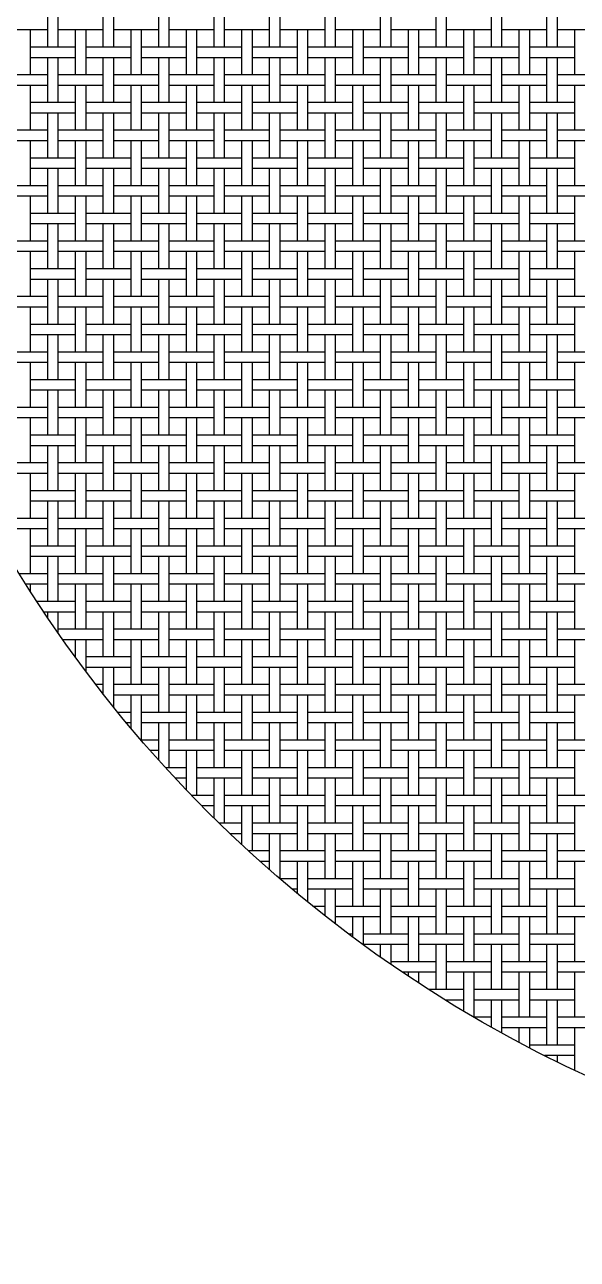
# Model space of a CAD drawing. Extents: x 0.5 to 85.8, y 0 to 73.
# Drawn here: x 21.22 to 27.55, y 30.3 to 44.44 of the extents above; entities that cross this region are included whole.
import ezdxf

# ---------------------------------------------------------------- set-up
doc = ezdxf.new("R2010")
doc.units = 0
doc.layers.get('0').update_dxf_attribs({"linetype": 'CONTINUOUS'})

msp = doc.modelspace()

# ---------------------------------------------------------------- linework, layer by layer
at = {"color": 7, "linetype": 'CONTINUOUS'}
for p, q in [((21.482, 44.695), (21.482, 44.18)), ((21.602, 44.695), (21.602, 44.18)), ((22.117, 44.695), (22.117, 44.18)), ((22.237, 44.695), (22.237, 44.18)), ((22.752, 44.695), (22.752, 44.18)), ((22.872, 44.695), (22.872, 44.18)), ((23.387, 44.695), (23.387, 44.18)), ((23.507, 44.695), (23.507, 44.18)), ((24.022, 44.695), (24.022, 44.18)), ((24.142, 44.695), (24.142, 44.18)), ((24.657, 44.695), (24.657, 44.18)), ((24.777, 44.695), (24.777, 44.18)), ((25.292, 44.695), (25.292, 44.18)), ((25.412, 44.695), (25.412, 44.18)), ((25.927, 44.695), (25.927, 44.18)), ((26.047, 44.695), (26.047, 44.18)), ((26.562, 44.695), (26.562, 44.18)), ((26.682, 44.695), (26.682, 44.18)), ((27.197, 44.695), (27.197, 44.18)), ((27.317, 44.695), (27.317, 44.18)), ((21.482, 44.378), (20.967, 44.378)), ((21.285, 44.378), (21.285, 43.863)), ((22.117, 44.378), (21.602, 44.378)), ((21.8, 44.378), (21.8, 43.863)), ((21.92, 44.378), (21.92, 43.863)), ((22.752, 44.378), (22.237, 44.378)), ((22.435, 44.378), (22.435, 43.863)), ((22.555, 44.378), (22.555, 43.863)), ((23.387, 44.378), (22.872, 44.378)), ((23.07, 44.378), (23.07, 43.863)), ((23.19, 44.378), (23.19, 43.863)), ((24.022, 44.378), (23.507, 44.378)), ((23.705, 44.378), (23.705, 43.863)), ((23.825, 44.378), (23.825, 43.863)), ((24.657, 44.378), (24.142, 44.378)), ((24.34, 44.378), (24.34, 43.863)), ((24.46, 44.378), (24.46, 43.863)), ((25.292, 44.378), (24.777, 44.378)), ((24.975, 44.378), (24.975, 43.863)), ((25.095, 44.378), (25.095, 43.863)), ((25.927, 44.378), (25.412, 44.378)), ((25.61, 44.378), (25.61, 43.863)), ((25.73, 44.378), (25.73, 43.863)), ((26.562, 44.378), (26.047, 44.378)), ((26.245, 44.378), (26.245, 43.863)), ((26.365, 44.378), (26.365, 43.863)), ((27.197, 44.378), (26.682, 44.378)), ((26.88, 44.378), (26.88, 43.863)), ((27, 44.378), (27, 43.863)), ((27.832, 44.378), (27.317, 44.378)), ((27.515, 44.378), (27.515, 43.863)), ((21.8, 44.18), (21.285, 44.18)), ((22.435, 44.18), (21.92, 44.18)), ((23.07, 44.18), (22.555, 44.18)), ((23.705, 44.18), (23.19, 44.18)), ((24.34, 44.18), (23.825, 44.18)), ((24.975, 44.18), (24.46, 44.18)), ((25.61, 44.18), (25.095, 44.18)), ((26.245, 44.18), (25.73, 44.18)), ((26.88, 44.18), (26.365, 44.18)), ((27.515, 44.18), (27, 44.18)), ((21.8, 44.06), (21.285, 44.06)), ((21.482, 44.06), (21.482, 43.545)), ((21.602, 44.06), (21.602, 43.545)), ((22.435, 44.06), (21.92, 44.06)), ((22.117, 44.06), (22.117, 43.545)), ((22.237, 44.06), (22.237, 43.545)), ((23.07, 44.06), (22.555, 44.06)), ((22.752, 44.06), (22.752, 43.545)), ((22.872, 44.06), (22.872, 43.545)), ((23.705, 44.06), (23.19, 44.06)), ((23.387, 44.06), (23.387, 43.545)), ((23.507, 44.06), (23.507, 43.545)), ((24.34, 44.06), (23.825, 44.06)), ((24.022, 44.06), (24.022, 43.545)), ((24.142, 44.06), (24.142, 43.545)), ((24.975, 44.06), (24.46, 44.06)), ((24.657, 44.06), (24.657, 43.545)), ((24.777, 44.06), (24.777, 43.545)), ((25.61, 44.06), (25.095, 44.06)), ((25.292, 44.06), (25.292, 43.545)), ((25.412, 44.06), (25.412, 43.545)), ((26.245, 44.06), (25.73, 44.06)), ((25.927, 44.06), (25.927, 43.545)), ((26.047, 44.06), (26.047, 43.545)), ((26.88, 44.06), (26.365, 44.06)), ((26.562, 44.06), (26.562, 43.545)), ((26.682, 44.06), (26.682, 43.545)), ((27.515, 44.06), (27, 44.06)), ((27.197, 44.06), (27.197, 43.545)), ((27.317, 44.06), (27.317, 43.545)), ((21.482, 43.863), (20.967, 43.863)), ((22.117, 43.863), (21.602, 43.863)), ((22.752, 43.863), (22.237, 43.863)), ((23.387, 43.863), (22.872, 43.863)), ((24.022, 43.863), (23.507, 43.863)), ((24.657, 43.863), (24.142, 43.863)), ((25.292, 43.863), (24.777, 43.863)), ((25.927, 43.863), (25.412, 43.863)), ((26.562, 43.863), (26.047, 43.863)), ((27.197, 43.863), (26.682, 43.863)), ((27.832, 43.863), (27.317, 43.863)), ((21.482, 43.743), (20.967, 43.743)), ((21.285, 43.743), (21.285, 43.228)), ((22.117, 43.743), (21.602, 43.743)), ((21.8, 43.743), (21.8, 43.228)), ((21.92, 43.743), (21.92, 43.228)), ((22.752, 43.743), (22.237, 43.743)), ((22.435, 43.743), (22.435, 43.228)), ((22.555, 43.743), (22.555, 43.228)), ((23.387, 43.743), (22.872, 43.743)), ((23.07, 43.743), (23.07, 43.228)), ((23.19, 43.743), (23.19, 43.228)), ((24.022, 43.743), (23.507, 43.743)), ((23.705, 43.743), (23.705, 43.228)), ((23.825, 43.743), (23.825, 43.228)), ((24.657, 43.743), (24.142, 43.743)), ((24.34, 43.743), (24.34, 43.228)), ((24.46, 43.743), (24.46, 43.228)), ((25.292, 43.743), (24.777, 43.743)), ((24.975, 43.743), (24.975, 43.228)), ((25.095, 43.743), (25.095, 43.228)), ((25.927, 43.743), (25.412, 43.743)), ((25.61, 43.743), (25.61, 43.228)), ((25.73, 43.743), (25.73, 43.228)), ((26.562, 43.743), (26.047, 43.743)), ((26.245, 43.743), (26.245, 43.228)), ((26.365, 43.743), (26.365, 43.228)), ((27.197, 43.743), (26.682, 43.743)), ((26.88, 43.743), (26.88, 43.228)), ((27, 43.743), (27, 43.228)), ((27.832, 43.743), (27.317, 43.743)), ((27.515, 43.743), (27.515, 43.228)), ((21.8, 43.545), (21.285, 43.545)), ((21.8, 43.425), (21.285, 43.425)), ((21.482, 43.425), (21.482, 42.91)), ((21.602, 43.425), (21.602, 42.91)), ((22.435, 43.545), (21.92, 43.545)), ((22.435, 43.425), (21.92, 43.425)), ((22.117, 43.425), (22.117, 42.91)), ((22.237, 43.425), (22.237, 42.91)), ((23.07, 43.545), (22.555, 43.545)), ((23.07, 43.425), (22.555, 43.425)), ((22.752, 43.425), (22.752, 42.91)), ((22.872, 43.425), (22.872, 42.91)), ((23.705, 43.545), (23.19, 43.545)), ((23.705, 43.425), (23.19, 43.425)), ((23.387, 43.425), (23.387, 42.91)), ((23.507, 43.425), (23.507, 42.91)), ((24.34, 43.545), (23.825, 43.545)), ((24.34, 43.425), (23.825, 43.425)), ((24.022, 43.425), (24.022, 42.91)), ((24.142, 43.425), (24.142, 42.91)), ((24.975, 43.545), (24.46, 43.545)), ((24.975, 43.425), (24.46, 43.425)), ((24.657, 43.425), (24.657, 42.91)), ((24.777, 43.425), (24.777, 42.91)), ((25.61, 43.545), (25.095, 43.545)), ((25.61, 43.425), (25.095, 43.425)), ((25.292, 43.425), (25.292, 42.91)), ((25.412, 43.425), (25.412, 42.91)), ((26.245, 43.545), (25.73, 43.545)), ((26.245, 43.425), (25.73, 43.425)), ((25.927, 43.425), (25.927, 42.91)), ((26.047, 43.425), (26.047, 42.91)), ((26.88, 43.545), (26.365, 43.545)), ((26.88, 43.425), (26.365, 43.425)), ((26.562, 43.425), (26.562, 42.91)), ((26.682, 43.425), (26.682, 42.91)), ((27.515, 43.545), (27, 43.545)), ((27.515, 43.425), (27, 43.425)), ((27.197, 43.425), (27.197, 42.91)), ((27.317, 43.425), (27.317, 42.91)), ((21.482, 43.228), (20.967, 43.228)), ((22.117, 43.228), (21.602, 43.228)), ((22.752, 43.228), (22.237, 43.228)), ((23.387, 43.228), (22.872, 43.228)), ((24.022, 43.228), (23.507, 43.228)), ((24.657, 43.228), (24.142, 43.228)), ((25.292, 43.228), (24.777, 43.228)), ((25.927, 43.228), (25.412, 43.228)), ((26.562, 43.228), (26.047, 43.228)), ((27.197, 43.228), (26.682, 43.228)), ((27.832, 43.228), (27.317, 43.228)), ((21.482, 43.108), (20.967, 43.108)), ((21.285, 43.108), (21.285, 42.593)), ((22.117, 43.108), (21.602, 43.108)), ((21.8, 43.108), (21.8, 42.593)), ((21.92, 43.108), (21.92, 42.593)), ((22.752, 43.108), (22.237, 43.108)), ((22.435, 43.108), (22.435, 42.593)), ((22.555, 43.108), (22.555, 42.593)), ((23.387, 43.108), (22.872, 43.108)), ((23.07, 43.108), (23.07, 42.593)), ((23.19, 43.108), (23.19, 42.593)), ((24.022, 43.108), (23.507, 43.108)), ((23.705, 43.108), (23.705, 42.593)), ((23.825, 43.108), (23.825, 42.593)), ((24.657, 43.108), (24.142, 43.108)), ((24.34, 43.108), (24.34, 42.593)), ((24.46, 43.108), (24.46, 42.593)), ((25.292, 43.108), (24.777, 43.108)), ((24.975, 43.108), (24.975, 42.593)), ((25.095, 43.108), (25.095, 42.593)), ((25.927, 43.108), (25.412, 43.108)), ((25.61, 43.108), (25.61, 42.593)), ((25.73, 43.108), (25.73, 42.593)), ((26.562, 43.108), (26.047, 43.108)), ((26.245, 43.108), (26.245, 42.593)), ((26.365, 43.108), (26.365, 42.593)), ((27.197, 43.108), (26.682, 43.108)), ((26.88, 43.108), (26.88, 42.593)), ((27, 43.108), (27, 42.593)), ((27.832, 43.108), (27.317, 43.108)), ((27.515, 43.108), (27.515, 42.593)), ((21.8, 42.91), (21.285, 42.91)), ((22.435, 42.91), (21.92, 42.91)), ((23.07, 42.91), (22.555, 42.91)), ((23.705, 42.91), (23.19, 42.91)), ((24.34, 42.91), (23.825, 42.91)), ((24.975, 42.91), (24.46, 42.91)), ((25.61, 42.91), (25.095, 42.91)), ((26.245, 42.91), (25.73, 42.91)), ((26.88, 42.91), (26.365, 42.91)), ((27.515, 42.91), (27, 42.91)), ((21.8, 42.79), (21.285, 42.79)), ((21.482, 42.79), (21.482, 42.275)), ((21.602, 42.79), (21.602, 42.275)), ((22.435, 42.79), (21.92, 42.79)), ((22.117, 42.79), (22.117, 42.275)), ((22.237, 42.79), (22.237, 42.275)), ((23.07, 42.79), (22.555, 42.79)), ((22.752, 42.79), (22.752, 42.275)), ((22.872, 42.79), (22.872, 42.275)), ((23.705, 42.79), (23.19, 42.79)), ((23.387, 42.79), (23.387, 42.275)), ((23.507, 42.79), (23.507, 42.275)), ((24.34, 42.79), (23.825, 42.79)), ((24.022, 42.79), (24.022, 42.275)), ((24.142, 42.79), (24.142, 42.275)), ((24.975, 42.79), (24.46, 42.79)), ((24.657, 42.79), (24.657, 42.275)), ((24.777, 42.79), (24.777, 42.275)), ((25.61, 42.79), (25.095, 42.79)), ((25.292, 42.79), (25.292, 42.275)), ((25.412, 42.79), (25.412, 42.275)), ((26.245, 42.79), (25.73, 42.79)), ((25.927, 42.79), (25.927, 42.275)), ((26.047, 42.79), (26.047, 42.275)), ((26.88, 42.79), (26.365, 42.79)), ((26.562, 42.79), (26.562, 42.275)), ((26.682, 42.79), (26.682, 42.275)), ((27.515, 42.79), (27, 42.79)), ((27.197, 42.79), (27.197, 42.275)), ((27.317, 42.79), (27.317, 42.275)), ((21.482, 42.593), (20.967, 42.593)), ((22.117, 42.593), (21.602, 42.593)), ((22.752, 42.593), (22.237, 42.593)), ((23.387, 42.593), (22.872, 42.593)), ((24.022, 42.593), (23.507, 42.593)), ((24.657, 42.593), (24.142, 42.593)), ((25.292, 42.593), (24.777, 42.593)), ((25.927, 42.593), (25.412, 42.593)), ((26.562, 42.593), (26.047, 42.593)), ((27.197, 42.593), (26.682, 42.593)), ((27.832, 42.593), (27.317, 42.593)), ((21.482, 42.473), (20.967, 42.473)), ((21.285, 42.473), (21.285, 41.958)), ((22.117, 42.473), (21.602, 42.473)), ((21.8, 42.473), (21.8, 41.958)), ((21.92, 42.473), (21.92, 41.958)), ((22.752, 42.473), (22.237, 42.473)), ((22.435, 42.473), (22.435, 41.958)), ((22.555, 42.473), (22.555, 41.958)), ((23.387, 42.473), (22.872, 42.473)), ((23.07, 42.473), (23.07, 41.958)), ((23.19, 42.473), (23.19, 41.958)), ((24.022, 42.473), (23.507, 42.473)), ((23.705, 42.473), (23.705, 41.958)), ((23.825, 42.473), (23.825, 41.958)), ((24.657, 42.473), (24.142, 42.473)), ((24.34, 42.473), (24.34, 41.958)), ((24.46, 42.473), (24.46, 41.958)), ((25.292, 42.473), (24.777, 42.473)), ((24.975, 42.473), (24.975, 41.958)), ((25.095, 42.473), (25.095, 41.958)), ((25.927, 42.473), (25.412, 42.473)), ((25.61, 42.473), (25.61, 41.958)), ((25.73, 42.473), (25.73, 41.958)), ((26.562, 42.473), (26.047, 42.473)), ((26.245, 42.473), (26.245, 41.958)), ((26.365, 42.473), (26.365, 41.958)), ((27.197, 42.473), (26.682, 42.473)), ((26.88, 42.473), (26.88, 41.958)), ((27, 42.473), (27, 41.958)), ((27.832, 42.473), (27.317, 42.473)), ((27.515, 42.473), (27.515, 41.958)), ((21.8, 42.275), (21.285, 42.275)), ((21.8, 42.155), (21.285, 42.155)), ((21.482, 42.155), (21.482, 41.64)), ((21.602, 42.155), (21.602, 41.64)), ((22.435, 42.275), (21.92, 42.275)), ((22.435, 42.155), (21.92, 42.155)), ((22.117, 42.155), (22.117, 41.64)), ((22.237, 42.155), (22.237, 41.64)), ((23.07, 42.275), (22.555, 42.275)), ((23.07, 42.155), (22.555, 42.155)), ((22.752, 42.155), (22.752, 41.64)), ((22.872, 42.155), (22.872, 41.64)), ((23.705, 42.275), (23.19, 42.275)), ((23.705, 42.155), (23.19, 42.155)), ((23.387, 42.155), (23.387, 41.64)), ((23.507, 42.155), (23.507, 41.64)), ((24.34, 42.275), (23.825, 42.275)), ((24.34, 42.155), (23.825, 42.155)), ((24.022, 42.155), (24.022, 41.64)), ((24.142, 42.155), (24.142, 41.64)), ((24.975, 42.275), (24.46, 42.275)), ((24.975, 42.155), (24.46, 42.155)), ((24.657, 42.155), (24.657, 41.64)), ((24.777, 42.155), (24.777, 41.64)), ((25.61, 42.275), (25.095, 42.275)), ((25.61, 42.155), (25.095, 42.155)), ((25.292, 42.155), (25.292, 41.64)), ((25.412, 42.155), (25.412, 41.64)), ((26.245, 42.275), (25.73, 42.275)), ((26.245, 42.155), (25.73, 42.155)), ((25.927, 42.155), (25.927, 41.64)), ((26.047, 42.155), (26.047, 41.64)), ((26.88, 42.275), (26.365, 42.275)), ((26.88, 42.155), (26.365, 42.155)), ((26.562, 42.155), (26.562, 41.64)), ((26.682, 42.155), (26.682, 41.64)), ((27.515, 42.275), (27, 42.275)), ((27.515, 42.155), (27, 42.155)), ((27.197, 42.155), (27.197, 41.64)), ((27.317, 42.155), (27.317, 41.64)), ((21.482, 41.958), (20.967, 41.958)), ((22.117, 41.958), (21.602, 41.958)), ((22.752, 41.958), (22.237, 41.958)), ((23.387, 41.958), (22.872, 41.958)), ((24.022, 41.958), (23.507, 41.958)), ((24.657, 41.958), (24.142, 41.958)), ((25.292, 41.958), (24.777, 41.958)), ((25.927, 41.958), (25.412, 41.958)), ((26.562, 41.958), (26.047, 41.958)), ((27.197, 41.958), (26.682, 41.958)), ((27.832, 41.958), (27.317, 41.958)), ((21.482, 41.838), (20.967, 41.838)), ((21.285, 41.838), (21.285, 41.323)), ((22.117, 41.838), (21.602, 41.838)), ((21.8, 41.838), (21.8, 41.323)), ((21.92, 41.838), (21.92, 41.323)), ((22.752, 41.838), (22.237, 41.838)), ((22.435, 41.838), (22.435, 41.323)), ((22.555, 41.838), (22.555, 41.323)), ((23.387, 41.838), (22.872, 41.838)), ((23.07, 41.838), (23.07, 41.323)), ((23.19, 41.838), (23.19, 41.323)), ((24.022, 41.838), (23.507, 41.838)), ((23.705, 41.838), (23.705, 41.323)), ((23.825, 41.838), (23.825, 41.323)), ((24.657, 41.838), (24.142, 41.838)), ((24.34, 41.838), (24.34, 41.323)), ((24.46, 41.838), (24.46, 41.323)), ((25.292, 41.838), (24.777, 41.838)), ((24.975, 41.838), (24.975, 41.323)), ((25.095, 41.838), (25.095, 41.323)), ((25.927, 41.838), (25.412, 41.838)), ((25.61, 41.838), (25.61, 41.323)), ((25.73, 41.838), (25.73, 41.323)), ((26.562, 41.838), (26.047, 41.838)), ((26.245, 41.838), (26.245, 41.323)), ((26.365, 41.838), (26.365, 41.323)), ((27.197, 41.838), (26.682, 41.838)), ((26.88, 41.838), (26.88, 41.323)), ((27, 41.838), (27, 41.323)), ((27.832, 41.838), (27.317, 41.838)), ((27.515, 41.838), (27.515, 41.323)), ((21.8, 41.64), (21.285, 41.64)), ((22.435, 41.64), (21.92, 41.64)), ((23.07, 41.64), (22.555, 41.64)), ((23.705, 41.64), (23.19, 41.64)), ((24.34, 41.64), (23.825, 41.64)), ((24.975, 41.64), (24.46, 41.64)), ((25.61, 41.64), (25.095, 41.64)), ((26.245, 41.64), (25.73, 41.64)), ((26.88, 41.64), (26.365, 41.64)), ((27.515, 41.64), (27, 41.64)), ((21.8, 41.52), (21.285, 41.52)), ((21.482, 41.52), (21.482, 41.005)), ((21.602, 41.52), (21.602, 41.005)), ((22.435, 41.52), (21.92, 41.52)), ((22.117, 41.52), (22.117, 41.005)), ((22.237, 41.52), (22.237, 41.005)), ((23.07, 41.52), (22.555, 41.52)), ((22.752, 41.52), (22.752, 41.005)), ((22.872, 41.52), (22.872, 41.005)), ((23.705, 41.52), (23.19, 41.52)), ((23.387, 41.52), (23.387, 41.005)), ((23.507, 41.52), (23.507, 41.005)), ((24.34, 41.52), (23.825, 41.52)), ((24.022, 41.52), (24.022, 41.005)), ((24.142, 41.52), (24.142, 41.005)), ((24.975, 41.52), (24.46, 41.52)), ((24.657, 41.52), (24.657, 41.005)), ((24.777, 41.52), (24.777, 41.005)), ((25.61, 41.52), (25.095, 41.52)), ((25.292, 41.52), (25.292, 41.005)), ((25.412, 41.52), (25.412, 41.005)), ((26.245, 41.52), (25.73, 41.52)), ((25.927, 41.52), (25.927, 41.005)), ((26.047, 41.52), (26.047, 41.005)), ((26.88, 41.52), (26.365, 41.52)), ((26.562, 41.52), (26.562, 41.005)), ((26.682, 41.52), (26.682, 41.005)), ((27.515, 41.52), (27, 41.52)), ((27.197, 41.52), (27.197, 41.005)), ((27.317, 41.52), (27.317, 41.005)), ((21.482, 41.323), (20.967, 41.323)), ((22.117, 41.323), (21.602, 41.323)), ((22.752, 41.323), (22.237, 41.323)), ((23.387, 41.323), (22.872, 41.323)), ((24.022, 41.323), (23.507, 41.323)), ((24.657, 41.323), (24.142, 41.323)), ((25.292, 41.323), (24.777, 41.323)), ((25.927, 41.323), (25.412, 41.323)), ((26.562, 41.323), (26.047, 41.323)), ((27.197, 41.323), (26.682, 41.323)), ((27.832, 41.323), (27.317, 41.323)), ((21.482, 41.203), (20.967, 41.203)), ((21.285, 41.203), (21.285, 40.688)), ((22.117, 41.203), (21.602, 41.203)), ((21.8, 41.203), (21.8, 40.688)), ((21.92, 41.203), (21.92, 40.688)), ((22.752, 41.203), (22.237, 41.203)), ((22.435, 41.203), (22.435, 40.688)), ((22.555, 41.203), (22.555, 40.688)), ((23.387, 41.203), (22.872, 41.203)), ((23.07, 41.203), (23.07, 40.688)), ((23.19, 41.203), (23.19, 40.688)), ((24.022, 41.203), (23.507, 41.203)), ((23.705, 41.203), (23.705, 40.688)), ((23.825, 41.203), (23.825, 40.688)), ((24.657, 41.203), (24.142, 41.203)), ((24.34, 41.203), (24.34, 40.688)), ((24.46, 41.203), (24.46, 40.688)), ((25.292, 41.203), (24.777, 41.203)), ((24.975, 41.203), (24.975, 40.688)), ((25.095, 41.203), (25.095, 40.688)), ((25.927, 41.203), (25.412, 41.203)), ((25.61, 41.203), (25.61, 40.688)), ((25.73, 41.203), (25.73, 40.688)), ((26.562, 41.203), (26.047, 41.203)), ((26.245, 41.203), (26.245, 40.688)), ((26.365, 41.203), (26.365, 40.688)), ((27.197, 41.203), (26.682, 41.203)), ((26.88, 41.203), (26.88, 40.688)), ((27, 41.203), (27, 40.688)), ((27.832, 41.203), (27.317, 41.203)), ((27.515, 41.203), (27.515, 40.688)), ((21.8, 41.005), (21.285, 41.005)), ((21.8, 40.885), (21.285, 40.885)), ((21.482, 40.885), (21.482, 40.37)), ((21.602, 40.885), (21.602, 40.37)), ((22.435, 41.005), (21.92, 41.005)), ((22.435, 40.885), (21.92, 40.885)), ((22.117, 40.885), (22.117, 40.37)), ((22.237, 40.885), (22.237, 40.37)), ((23.07, 41.005), (22.555, 41.005)), ((23.07, 40.885), (22.555, 40.885)), ((22.752, 40.885), (22.752, 40.37)), ((22.872, 40.885), (22.872, 40.37)), ((23.705, 41.005), (23.19, 41.005)), ((23.705, 40.885), (23.19, 40.885)), ((23.387, 40.885), (23.387, 40.37)), ((23.507, 40.885), (23.507, 40.37)), ((24.34, 41.005), (23.825, 41.005)), ((24.34, 40.885), (23.825, 40.885)), ((24.022, 40.885), (24.022, 40.37)), ((24.142, 40.885), (24.142, 40.37)), ((24.975, 41.005), (24.46, 41.005)), ((24.975, 40.885), (24.46, 40.885)), ((24.657, 40.885), (24.657, 40.37)), ((24.777, 40.885), (24.777, 40.37)), ((25.61, 41.005), (25.095, 41.005)), ((25.61, 40.885), (25.095, 40.885)), ((25.292, 40.885), (25.292, 40.37)), ((25.412, 40.885), (25.412, 40.37)), ((26.245, 41.005), (25.73, 41.005)), ((26.245, 40.885), (25.73, 40.885)), ((25.927, 40.885), (25.927, 40.37)), ((26.047, 40.885), (26.047, 40.37)), ((26.88, 41.005), (26.365, 41.005)), ((26.88, 40.885), (26.365, 40.885)), ((26.562, 40.885), (26.562, 40.37)), ((26.682, 40.885), (26.682, 40.37)), ((27.515, 41.005), (27, 41.005)), ((27.515, 40.885), (27, 40.885)), ((27.197, 40.885), (27.197, 40.37)), ((27.317, 40.885), (27.317, 40.37)), ((21.482, 40.688), (20.967, 40.688)), ((22.117, 40.688), (21.602, 40.688)), ((22.752, 40.688), (22.237, 40.688)), ((23.387, 40.688), (22.872, 40.688)), ((24.022, 40.688), (23.507, 40.688)), ((24.657, 40.688), (24.142, 40.688)), ((25.292, 40.688), (24.777, 40.688)), ((25.927, 40.688), (25.412, 40.688)), ((26.562, 40.688), (26.047, 40.688)), ((27.197, 40.688), (26.682, 40.688)), ((27.832, 40.688), (27.317, 40.688)), ((21.482, 40.568), (20.967, 40.568)), ((21.285, 40.568), (21.285, 40.053)), ((22.117, 40.568), (21.602, 40.568)), ((21.8, 40.568), (21.8, 40.053)), ((21.92, 40.568), (21.92, 40.053)), ((22.752, 40.568), (22.237, 40.568)), ((22.435, 40.568), (22.435, 40.053)), ((22.555, 40.568), (22.555, 40.053)), ((23.387, 40.568), (22.872, 40.568)), ((23.07, 40.568), (23.07, 40.053)), ((23.19, 40.568), (23.19, 40.053)), ((24.022, 40.568), (23.507, 40.568)), ((23.705, 40.568), (23.705, 40.053)), ((23.825, 40.568), (23.825, 40.053)), ((24.657, 40.568), (24.142, 40.568)), ((24.34, 40.568), (24.34, 40.053)), ((24.46, 40.568), (24.46, 40.053)), ((25.292, 40.568), (24.777, 40.568)), ((24.975, 40.568), (24.975, 40.053)), ((25.095, 40.568), (25.095, 40.053)), ((25.927, 40.568), (25.412, 40.568)), ((25.61, 40.568), (25.61, 40.053)), ((25.73, 40.568), (25.73, 40.053)), ((26.562, 40.568), (26.047, 40.568)), ((26.245, 40.568), (26.245, 40.053)), ((26.365, 40.568), (26.365, 40.053)), ((27.197, 40.568), (26.682, 40.568)), ((26.88, 40.568), (26.88, 40.053)), ((27, 40.568), (27, 40.053)), ((27.832, 40.568), (27.317, 40.568)), ((27.515, 40.568), (27.515, 40.053)), ((21.8, 40.37), (21.285, 40.37)), ((22.435, 40.37), (21.92, 40.37)), ((23.07, 40.37), (22.555, 40.37)), ((23.705, 40.37), (23.19, 40.37)), ((24.34, 40.37), (23.825, 40.37)), ((24.975, 40.37), (24.46, 40.37)), ((25.61, 40.37), (25.095, 40.37)), ((26.245, 40.37), (25.73, 40.37)), ((26.88, 40.37), (26.365, 40.37)), ((27.515, 40.37), (27, 40.37)), ((21.8, 40.25), (21.285, 40.25)), ((21.482, 40.25), (21.482, 39.735)), ((21.602, 40.25), (21.602, 39.735)), ((22.435, 40.25), (21.92, 40.25)), ((22.117, 40.25), (22.117, 39.735)), ((22.237, 40.25), (22.237, 39.735)), ((23.07, 40.25), (22.555, 40.25)), ((22.752, 40.25), (22.752, 39.735)), ((22.872, 40.25), (22.872, 39.735)), ((23.705, 40.25), (23.19, 40.25)), ((23.387, 40.25), (23.387, 39.735)), ((23.507, 40.25), (23.507, 39.735)), ((24.34, 40.25), (23.825, 40.25)), ((24.022, 40.25), (24.022, 39.735)), ((24.142, 40.25), (24.142, 39.735)), ((24.975, 40.25), (24.46, 40.25)), ((24.657, 40.25), (24.657, 39.735)), ((24.777, 40.25), (24.777, 39.735)), ((25.61, 40.25), (25.095, 40.25)), ((25.292, 40.25), (25.292, 39.735)), ((25.412, 40.25), (25.412, 39.735)), ((26.245, 40.25), (25.73, 40.25)), ((25.927, 40.25), (25.927, 39.735)), ((26.047, 40.25), (26.047, 39.735)), ((26.88, 40.25), (26.365, 40.25)), ((26.562, 40.25), (26.562, 39.735)), ((26.682, 40.25), (26.682, 39.735)), ((27.515, 40.25), (27, 40.25)), ((27.197, 40.25), (27.197, 39.735)), ((27.317, 40.25), (27.317, 39.735)), ((21.482, 40.053), (20.967, 40.053)), ((22.117, 40.053), (21.602, 40.053)), ((22.752, 40.053), (22.237, 40.053)), ((23.387, 40.053), (22.872, 40.053)), ((24.022, 40.053), (23.507, 40.053)), ((24.657, 40.053), (24.142, 40.053)), ((25.292, 40.053), (24.777, 40.053)), ((25.927, 40.053), (25.412, 40.053)), ((26.562, 40.053), (26.047, 40.053)), ((27.197, 40.053), (26.682, 40.053)), ((27.832, 40.053), (27.317, 40.053)), ((21.482, 39.933), (20.967, 39.933)), ((21.285, 39.933), (21.285, 39.418)), ((22.117, 39.933), (21.602, 39.933)), ((21.8, 39.933), (21.8, 39.418)), ((21.92, 39.933), (21.92, 39.418)), ((22.752, 39.933), (22.237, 39.933)), ((22.435, 39.933), (22.435, 39.418)), ((22.555, 39.933), (22.555, 39.418)), ((23.387, 39.933), (22.872, 39.933)), ((23.07, 39.933), (23.07, 39.418)), ((23.19, 39.933), (23.19, 39.418)), ((24.022, 39.933), (23.507, 39.933)), ((23.705, 39.933), (23.705, 39.418)), ((23.825, 39.933), (23.825, 39.418)), ((24.657, 39.933), (24.142, 39.933)), ((24.34, 39.933), (24.34, 39.418)), ((24.46, 39.933), (24.46, 39.418)), ((25.292, 39.933), (24.777, 39.933)), ((24.975, 39.933), (24.975, 39.418)), ((25.095, 39.933), (25.095, 39.418)), ((25.927, 39.933), (25.412, 39.933)), ((25.61, 39.933), (25.61, 39.418)), ((25.73, 39.933), (25.73, 39.418)), ((26.562, 39.933), (26.047, 39.933)), ((26.245, 39.933), (26.245, 39.418)), ((26.365, 39.933), (26.365, 39.418)), ((27.197, 39.933), (26.682, 39.933)), ((26.88, 39.933), (26.88, 39.418)), ((27, 39.933), (27, 39.418)), ((27.832, 39.933), (27.317, 39.933)), ((27.515, 39.933), (27.515, 39.418)), ((21.8, 39.735), (21.285, 39.735)), ((21.8, 39.615), (21.285, 39.615)), ((21.482, 39.615), (21.482, 39.1)), ((21.602, 39.615), (21.602, 39.1)), ((22.435, 39.735), (21.92, 39.735)), ((22.435, 39.615), (21.92, 39.615)), ((22.117, 39.615), (22.117, 39.1)), ((22.237, 39.615), (22.237, 39.1)), ((23.07, 39.735), (22.555, 39.735)), ((23.07, 39.615), (22.555, 39.615)), ((22.752, 39.615), (22.752, 39.1)), ((22.872, 39.615), (22.872, 39.1)), ((23.705, 39.735), (23.19, 39.735)), ((23.705, 39.615), (23.19, 39.615)), ((23.387, 39.615), (23.387, 39.1)), ((23.507, 39.615), (23.507, 39.1)), ((24.34, 39.735), (23.825, 39.735)), ((24.34, 39.615), (23.825, 39.615)), ((24.022, 39.615), (24.022, 39.1)), ((24.142, 39.615), (24.142, 39.1)), ((24.975, 39.735), (24.46, 39.735)), ((24.975, 39.615), (24.46, 39.615)), ((24.657, 39.615), (24.657, 39.1)), ((24.777, 39.615), (24.777, 39.1)), ((25.61, 39.735), (25.095, 39.735)), ((25.61, 39.615), (25.095, 39.615)), ((25.292, 39.615), (25.292, 39.1)), ((25.412, 39.615), (25.412, 39.1)), ((26.245, 39.735), (25.73, 39.735)), ((26.245, 39.615), (25.73, 39.615)), ((25.927, 39.615), (25.927, 39.1)), ((26.047, 39.615), (26.047, 39.1)), ((26.88, 39.735), (26.365, 39.735)), ((26.88, 39.615), (26.365, 39.615)), ((26.562, 39.615), (26.562, 39.1)), ((26.682, 39.615), (26.682, 39.1)), ((27.515, 39.735), (27, 39.735)), ((27.515, 39.615), (27, 39.615)), ((27.197, 39.615), (27.197, 39.1)), ((27.317, 39.615), (27.317, 39.1)), ((21.482, 39.418), (20.967, 39.418)), ((22.117, 39.418), (21.602, 39.418)), ((22.752, 39.418), (22.237, 39.418)), ((23.387, 39.418), (22.872, 39.418)), ((24.022, 39.418), (23.507, 39.418)), ((24.657, 39.418), (24.142, 39.418)), ((25.292, 39.418), (24.777, 39.418)), ((25.927, 39.418), (25.412, 39.418)), ((26.562, 39.418), (26.047, 39.418)), ((27.197, 39.418), (26.682, 39.418)), ((27.832, 39.418), (27.317, 39.418)), ((21.482, 39.298), (20.967, 39.298)), ((21.285, 39.298), (21.285, 38.783)), ((22.117, 39.298), (21.602, 39.298)), ((21.8, 39.298), (21.8, 38.783)), ((21.92, 39.298), (21.92, 38.783)), ((22.752, 39.298), (22.237, 39.298)), ((22.435, 39.298), (22.435, 38.783)), ((22.555, 39.298), (22.555, 38.783)), ((23.387, 39.298), (22.872, 39.298)), ((23.07, 39.298), (23.07, 38.783)), ((23.19, 39.298), (23.19, 38.783)), ((24.022, 39.298), (23.507, 39.298)), ((23.705, 39.298), (23.705, 38.783)), ((23.825, 39.298), (23.825, 38.783)), ((24.657, 39.298), (24.142, 39.298)), ((24.34, 39.298), (24.34, 38.783)), ((24.46, 39.298), (24.46, 38.783)), ((25.292, 39.298), (24.777, 39.298)), ((24.975, 39.298), (24.975, 38.783)), ((25.095, 39.298), (25.095, 38.783)), ((25.927, 39.298), (25.412, 39.298)), ((25.61, 39.298), (25.61, 38.783)), ((25.73, 39.298), (25.73, 38.783)), ((26.562, 39.298), (26.047, 39.298)), ((26.245, 39.298), (26.245, 38.783)), ((26.365, 39.298), (26.365, 38.783)), ((27.197, 39.298), (26.682, 39.298)), ((26.88, 39.298), (26.88, 38.783)), ((27, 39.298), (27, 38.783)), ((27.832, 39.298), (27.317, 39.298)), ((27.515, 39.298), (27.515, 38.783)), ((21.8, 39.1), (21.285, 39.1)), ((22.435, 39.1), (21.92, 39.1)), ((23.07, 39.1), (22.555, 39.1)), ((23.705, 39.1), (23.19, 39.1)), ((24.34, 39.1), (23.825, 39.1)), ((24.975, 39.1), (24.46, 39.1)), ((25.61, 39.1), (25.095, 39.1)), ((26.245, 39.1), (25.73, 39.1)), ((26.88, 39.1), (26.365, 39.1)), ((27.515, 39.1), (27, 39.1)), ((21.8, 38.98), (21.285, 38.98)), ((21.482, 38.98), (21.482, 38.465)), ((21.602, 38.98), (21.602, 38.465)), ((22.435, 38.98), (21.92, 38.98)), ((22.117, 38.98), (22.117, 38.465)), ((22.237, 38.98), (22.237, 38.465)), ((23.07, 38.98), (22.555, 38.98)), ((22.752, 38.98), (22.752, 38.465)), ((22.872, 38.98), (22.872, 38.465)), ((23.705, 38.98), (23.19, 38.98)), ((23.387, 38.98), (23.387, 38.465)), ((23.507, 38.98), (23.507, 38.465)), ((24.34, 38.98), (23.825, 38.98)), ((24.022, 38.98), (24.022, 38.465)), ((24.142, 38.98), (24.142, 38.465)), ((24.975, 38.98), (24.46, 38.98)), ((24.657, 38.98), (24.657, 38.465)), ((24.777, 38.98), (24.777, 38.465)), ((25.61, 38.98), (25.095, 38.98)), ((25.292, 38.98), (25.292, 38.465)), ((25.412, 38.98), (25.412, 38.465)), ((26.245, 38.98), (25.73, 38.98)), ((25.927, 38.98), (25.927, 38.465)), ((26.047, 38.98), (26.047, 38.465)), ((26.88, 38.98), (26.365, 38.98)), ((26.562, 38.98), (26.562, 38.465)), ((26.682, 38.98), (26.682, 38.465)), ((27.515, 38.98), (27, 38.98)), ((27.197, 38.98), (27.197, 38.465)), ((27.317, 38.98), (27.317, 38.465)), ((21.482, 38.783), (20.967, 38.783)), ((22.117, 38.783), (21.602, 38.783)), ((22.752, 38.783), (22.237, 38.783)), ((23.387, 38.783), (22.872, 38.783)), ((24.022, 38.783), (23.507, 38.783)), ((24.657, 38.783), (24.142, 38.783)), ((25.292, 38.783), (24.777, 38.783)), ((25.927, 38.783), (25.412, 38.783)), ((26.562, 38.783), (26.047, 38.783)), ((27.197, 38.783), (26.682, 38.783)), ((27.832, 38.783), (27.317, 38.783)), ((21.482, 38.663), (20.967, 38.663)), ((21.285, 38.663), (21.285, 38.148)), ((22.117, 38.663), (21.602, 38.663)), ((21.8, 38.663), (21.8, 38.148)), ((21.92, 38.663), (21.92, 38.148)), ((22.752, 38.663), (22.237, 38.663)), ((22.435, 38.663), (22.435, 38.148)), ((22.555, 38.663), (22.555, 38.148)), ((23.387, 38.663), (22.872, 38.663)), ((23.07, 38.663), (23.07, 38.148)), ((23.19, 38.663), (23.19, 38.148)), ((24.022, 38.663), (23.507, 38.663)), ((23.705, 38.663), (23.705, 38.148)), ((23.825, 38.663), (23.825, 38.148)), ((24.657, 38.663), (24.142, 38.663)), ((24.34, 38.663), (24.34, 38.148)), ((24.46, 38.663), (24.46, 38.148)), ((25.292, 38.663), (24.777, 38.663)), ((24.975, 38.663), (24.975, 38.148)), ((25.095, 38.663), (25.095, 38.148)), ((25.927, 38.663), (25.412, 38.663)), ((25.61, 38.663), (25.61, 38.148)), ((25.73, 38.663), (25.73, 38.148)), ((26.562, 38.663), (26.047, 38.663)), ((26.245, 38.663), (26.245, 38.148)), ((26.365, 38.663), (26.365, 38.148)), ((27.197, 38.663), (26.682, 38.663)), ((26.88, 38.663), (26.88, 38.148)), ((27, 38.663), (27, 38.148)), ((27.832, 38.663), (27.317, 38.663)), ((27.515, 38.663), (27.515, 38.148)), ((21.8, 38.465), (21.285, 38.465)), ((21.8, 38.345), (21.285, 38.345)), ((21.482, 38.345), (21.482, 37.83)), ((21.602, 38.345), (21.602, 37.83)), ((22.435, 38.465), (21.92, 38.465)), ((22.435, 38.345), (21.92, 38.345)), ((22.117, 38.345), (22.117, 37.83)), ((22.237, 38.345), (22.237, 37.83)), ((23.07, 38.465), (22.555, 38.465)), ((23.07, 38.345), (22.555, 38.345)), ((22.752, 38.345), (22.752, 37.83)), ((22.872, 38.345), (22.872, 37.83)), ((23.705, 38.465), (23.19, 38.465)), ((23.705, 38.345), (23.19, 38.345)), ((23.387, 38.345), (23.387, 37.83)), ((23.507, 38.345), (23.507, 37.83)), ((24.34, 38.465), (23.825, 38.465)), ((24.34, 38.345), (23.825, 38.345)), ((24.022, 38.345), (24.022, 37.83)), ((24.142, 38.345), (24.142, 37.83)), ((24.975, 38.465), (24.46, 38.465)), ((24.975, 38.345), (24.46, 38.345)), ((24.657, 38.345), (24.657, 37.83)), ((24.777, 38.345), (24.777, 37.83)), ((25.61, 38.465), (25.095, 38.465)), ((25.61, 38.345), (25.095, 38.345)), ((25.292, 38.345), (25.292, 37.83)), ((25.412, 38.345), (25.412, 37.83)), ((26.245, 38.465), (25.73, 38.465)), ((26.245, 38.345), (25.73, 38.345)), ((25.927, 38.345), (25.927, 37.83)), ((26.047, 38.345), (26.047, 37.83)), ((26.88, 38.465), (26.365, 38.465)), ((26.88, 38.345), (26.365, 38.345)), ((26.562, 38.345), (26.562, 37.83)), ((26.682, 38.345), (26.682, 37.83)), ((27.515, 38.465), (27, 38.465)), ((27.515, 38.345), (27, 38.345)), ((27.197, 38.345), (27.197, 37.83)), ((27.317, 38.345), (27.317, 37.83)), ((21.482, 38.148), (21.16, 38.148)), ((22.117, 38.148), (21.602, 38.148)), ((22.752, 38.148), (22.237, 38.148)), ((23.387, 38.148), (22.872, 38.148)), ((24.022, 38.148), (23.507, 38.148)), ((24.657, 38.148), (24.142, 38.148)), ((25.292, 38.148), (24.777, 38.148)), ((25.927, 38.148), (25.412, 38.148)), ((26.562, 38.148), (26.047, 38.148)), ((27.197, 38.148), (26.682, 38.148)), ((27.832, 38.148), (27.317, 38.148)), ((21.482, 38.028), (21.235, 38.028)), ((21.285, 38.028), (21.285, 37.949)), ((22.117, 38.028), (21.602, 38.028)), ((21.8, 38.028), (21.8, 37.513)), ((21.92, 38.028), (21.92, 37.513)), ((22.752, 38.028), (22.237, 38.028)), ((22.435, 38.028), (22.435, 37.513)), ((22.555, 38.028), (22.555, 37.513)), ((23.387, 38.028), (22.872, 38.028)), ((23.07, 38.028), (23.07, 37.513)), ((23.19, 38.028), (23.19, 37.513)), ((24.022, 38.028), (23.507, 38.028)), ((23.705, 38.028), (23.705, 37.513)), ((23.825, 38.028), (23.825, 37.513)), ((24.657, 38.028), (24.142, 38.028)), ((24.34, 38.028), (24.34, 37.513)), ((24.46, 38.028), (24.46, 37.513)), ((25.292, 38.028), (24.777, 38.028)), ((24.975, 38.028), (24.975, 37.513)), ((25.095, 38.028), (25.095, 37.513)), ((25.927, 38.028), (25.412, 38.028)), ((25.61, 38.028), (25.61, 37.513)), ((25.73, 38.028), (25.73, 37.513)), ((26.562, 38.028), (26.047, 38.028)), ((26.245, 38.028), (26.245, 37.513)), ((26.365, 38.028), (26.365, 37.513)), ((27.197, 38.028), (26.682, 38.028)), ((26.88, 38.028), (26.88, 37.513)), ((27, 38.028), (27, 37.513)), ((27.832, 38.028), (27.317, 38.028)), ((27.515, 38.028), (27.515, 37.513)), ((21.8, 37.83), (21.361, 37.83)), ((22.435, 37.83), (21.92, 37.83)), ((23.07, 37.83), (22.555, 37.83)), ((23.705, 37.83), (23.19, 37.83)), ((24.34, 37.83), (23.825, 37.83)), ((24.975, 37.83), (24.46, 37.83)), ((25.61, 37.83), (25.095, 37.83)), ((26.245, 37.83), (25.73, 37.83)), ((26.88, 37.83), (26.365, 37.83)), ((27.515, 37.83), (27, 37.83)), ((21.8, 37.71), (21.44, 37.71)), ((21.482, 37.71), (21.482, 37.648)), ((21.602, 37.71), (21.602, 37.472)), ((22.435, 37.71), (21.92, 37.71)), ((22.117, 37.71), (22.117, 37.195)), ((22.237, 37.71), (22.237, 37.195)), ((23.07, 37.71), (22.555, 37.71)), ((22.752, 37.71), (22.752, 37.195)), ((22.872, 37.71), (22.872, 37.195)), ((23.705, 37.71), (23.19, 37.71)), ((23.387, 37.71), (23.387, 37.195)), ((23.507, 37.71), (23.507, 37.195)), ((24.34, 37.71), (23.825, 37.71)), ((24.022, 37.71), (24.022, 37.195)), ((24.142, 37.71), (24.142, 37.195)), ((24.975, 37.71), (24.46, 37.71)), ((24.657, 37.71), (24.657, 37.195)), ((24.777, 37.71), (24.777, 37.195)), ((25.61, 37.71), (25.095, 37.71)), ((25.292, 37.71), (25.292, 37.195)), ((25.412, 37.71), (25.412, 37.195)), ((26.245, 37.71), (25.73, 37.71)), ((25.927, 37.71), (25.927, 37.195)), ((26.047, 37.71), (26.047, 37.195)), ((26.88, 37.71), (26.365, 37.71)), ((26.562, 37.71), (26.562, 37.195)), ((26.682, 37.71), (26.682, 37.195)), ((27.515, 37.71), (27, 37.71)), ((27.197, 37.71), (27.197, 37.195)), ((27.317, 37.71), (27.317, 37.195)), ((22.117, 37.513), (21.602, 37.513)), ((22.752, 37.513), (22.237, 37.513)), ((23.387, 37.513), (22.872, 37.513)), ((24.022, 37.513), (23.507, 37.513)), ((24.657, 37.513), (24.142, 37.513)), ((25.292, 37.513), (24.777, 37.513)), ((25.927, 37.513), (25.412, 37.513)), ((26.562, 37.513), (26.047, 37.513)), ((27.197, 37.513), (26.682, 37.513)), ((27.832, 37.513), (27.317, 37.513)), ((22.117, 37.393), (21.658, 37.393)), ((21.8, 37.393), (21.8, 37.194)), ((21.92, 37.393), (21.92, 37.032)), ((22.752, 37.393), (22.237, 37.393)), ((22.435, 37.393), (22.435, 36.878)), ((22.555, 37.393), (22.555, 36.878)), ((23.387, 37.393), (22.872, 37.393)), ((23.07, 37.393), (23.07, 36.878)), ((23.19, 37.393), (23.19, 36.878)), ((24.022, 37.393), (23.507, 37.393)), ((23.705, 37.393), (23.705, 36.878)), ((23.825, 37.393), (23.825, 36.878)), ((24.657, 37.393), (24.142, 37.393)), ((24.34, 37.393), (24.34, 36.878)), ((24.46, 37.393), (24.46, 36.878)), ((25.292, 37.393), (24.777, 37.393)), ((24.975, 37.393), (24.975, 36.878)), ((25.095, 37.393), (25.095, 36.878)), ((25.927, 37.393), (25.412, 37.393)), ((25.61, 37.393), (25.61, 36.878)), ((25.73, 37.393), (25.73, 36.878)), ((26.562, 37.393), (26.047, 37.393)), ((26.245, 37.393), (26.245, 36.878)), ((26.365, 37.393), (26.365, 36.878)), ((27.197, 37.393), (26.682, 37.393)), ((26.88, 37.393), (26.88, 36.878)), ((27, 37.393), (27, 36.878)), ((27.832, 37.393), (27.317, 37.393)), ((27.515, 37.393), (27.515, 36.878)), ((21.8, 37.195), (21.799, 37.195)), ((22.435, 37.195), (21.92, 37.195)), ((22.435, 37.075), (21.92, 37.075)), ((22.117, 37.075), (22.117, 36.774)), ((22.237, 37.075), (22.237, 36.623)), ((23.07, 37.195), (22.555, 37.195)), ((23.07, 37.075), (22.555, 37.075)), ((22.752, 37.075), (22.752, 36.56)), ((22.872, 37.075), (22.872, 36.56)), ((23.705, 37.195), (23.19, 37.195)), ((23.705, 37.075), (23.19, 37.075)), ((23.387, 37.075), (23.387, 36.56)), ((23.507, 37.075), (23.507, 36.56)), ((24.34, 37.195), (23.825, 37.195)), ((24.34, 37.075), (23.825, 37.075)), ((24.022, 37.075), (24.022, 36.56)), ((24.142, 37.075), (24.142, 36.56)), ((24.975, 37.195), (24.46, 37.195)), ((24.975, 37.075), (24.46, 37.075)), ((24.657, 37.075), (24.657, 36.56)), ((24.777, 37.075), (24.777, 36.56)), ((25.61, 37.195), (25.095, 37.195)), ((25.61, 37.075), (25.095, 37.075)), ((25.292, 37.075), (25.292, 36.56)), ((25.412, 37.075), (25.412, 36.56)), ((26.245, 37.195), (25.73, 37.195)), ((26.245, 37.075), (25.73, 37.075)), ((25.927, 37.075), (25.927, 36.56)), ((26.047, 37.075), (26.047, 36.56)), ((26.88, 37.195), (26.365, 37.195)), ((26.88, 37.075), (26.365, 37.075)), ((26.562, 37.075), (26.562, 36.56)), ((26.682, 37.075), (26.682, 36.56)), ((27.515, 37.195), (27, 37.195)), ((27.515, 37.075), (27, 37.075)), ((27.197, 37.075), (27.197, 36.56)), ((27.317, 37.075), (27.317, 36.56)), ((22.117, 36.878), (22.037, 36.878)), ((22.752, 36.878), (22.237, 36.878)), ((23.387, 36.878), (22.872, 36.878)), ((24.022, 36.878), (23.507, 36.878)), ((24.657, 36.878), (24.142, 36.878)), ((25.292, 36.878), (24.777, 36.878)), ((25.927, 36.878), (25.412, 36.878)), ((26.562, 36.878), (26.047, 36.878)), ((27.197, 36.878), (26.682, 36.878)), ((27.832, 36.878), (27.317, 36.878)), ((22.752, 36.758), (22.237, 36.758)), ((22.435, 36.758), (22.435, 36.383)), ((22.555, 36.758), (22.555, 36.243)), ((23.387, 36.758), (22.872, 36.758)), ((23.07, 36.758), (23.07, 36.243)), ((23.19, 36.758), (23.19, 36.243)), ((24.022, 36.758), (23.507, 36.758)), ((23.705, 36.758), (23.705, 36.243)), ((23.825, 36.758), (23.825, 36.243)), ((24.657, 36.758), (24.142, 36.758)), ((24.34, 36.758), (24.34, 36.243)), ((24.46, 36.758), (24.46, 36.243)), ((25.292, 36.758), (24.777, 36.758)), ((24.975, 36.758), (24.975, 36.243)), ((25.095, 36.758), (25.095, 36.243)), ((25.927, 36.758), (25.412, 36.758)), ((25.61, 36.758), (25.61, 36.243)), ((25.73, 36.758), (25.73, 36.243)), ((26.562, 36.758), (26.047, 36.758)), ((26.245, 36.758), (26.245, 36.243)), ((26.365, 36.758), (26.365, 36.243)), ((27.197, 36.758), (26.682, 36.758)), ((26.88, 36.758), (26.88, 36.243)), ((27, 36.758), (27, 36.243)), ((27.832, 36.758), (27.317, 36.758)), ((27.515, 36.758), (27.515, 36.243)), ((22.435, 36.56), (22.288, 36.56)), ((23.07, 36.56), (22.555, 36.56)), ((23.705, 36.56), (23.19, 36.56)), ((24.34, 36.56), (23.825, 36.56)), ((24.975, 36.56), (24.46, 36.56)), ((25.61, 36.56), (25.095, 36.56)), ((26.245, 36.56), (25.73, 36.56)), ((26.88, 36.56), (26.365, 36.56)), ((27.515, 36.56), (27, 36.56)), ((22.435, 36.44), (22.387, 36.44)), ((23.07, 36.44), (22.555, 36.44)), ((22.752, 36.44), (22.752, 36.017)), ((22.872, 36.44), (22.872, 35.925)), ((23.705, 36.44), (23.19, 36.44)), ((23.387, 36.44), (23.387, 35.925)), ((23.507, 36.44), (23.507, 35.925)), ((24.34, 36.44), (23.825, 36.44)), ((24.022, 36.44), (24.022, 35.925)), ((24.142, 36.44), (24.142, 35.925)), ((24.975, 36.44), (24.46, 36.44)), ((24.657, 36.44), (24.657, 35.925)), ((24.777, 36.44), (24.777, 35.925)), ((25.61, 36.44), (25.095, 36.44)), ((25.292, 36.44), (25.292, 35.925)), ((25.412, 36.44), (25.412, 35.925)), ((26.245, 36.44), (25.73, 36.44)), ((25.927, 36.44), (25.927, 35.925)), ((26.047, 36.44), (26.047, 35.925)), ((26.88, 36.44), (26.365, 36.44)), ((26.562, 36.44), (26.562, 35.925)), ((26.682, 36.44), (26.682, 35.925)), ((27.515, 36.44), (27, 36.44)), ((27.197, 36.44), (27.197, 35.925)), ((27.317, 36.44), (27.317, 35.925)), ((22.752, 36.243), (22.554, 36.243)), ((23.387, 36.243), (22.872, 36.243)), ((24.022, 36.243), (23.507, 36.243)), ((24.657, 36.243), (24.142, 36.243)), ((25.292, 36.243), (24.777, 36.243)), ((25.927, 36.243), (25.412, 36.243)), ((26.562, 36.243), (26.047, 36.243)), ((27.197, 36.243), (26.682, 36.243)), ((27.832, 36.243), (27.317, 36.243)), ((22.752, 36.123), (22.658, 36.123)), ((23.387, 36.123), (22.872, 36.123)), ((23.07, 36.123), (23.07, 35.673)), ((23.19, 36.123), (23.19, 35.608)), ((24.022, 36.123), (23.507, 36.123)), ((23.705, 36.123), (23.705, 35.608)), ((23.825, 36.123), (23.825, 35.608)), ((24.657, 36.123), (24.142, 36.123)), ((24.34, 36.123), (24.34, 35.608)), ((24.46, 36.123), (24.46, 35.608)), ((25.292, 36.123), (24.777, 36.123)), ((24.975, 36.123), (24.975, 35.608)), ((25.095, 36.123), (25.095, 35.608)), ((25.927, 36.123), (25.412, 36.123)), ((25.61, 36.123), (25.61, 35.608)), ((25.73, 36.123), (25.73, 35.608)), ((26.562, 36.123), (26.047, 36.123)), ((26.245, 36.123), (26.245, 35.608)), ((26.365, 36.123), (26.365, 35.608)), ((27.197, 36.123), (26.682, 36.123)), ((26.88, 36.123), (26.88, 35.608)), ((27, 36.123), (27, 35.608)), ((27.832, 36.123), (27.317, 36.123)), ((27.515, 36.123), (27.515, 35.608)), ((23.07, 35.925), (22.835, 35.925)), ((23.705, 35.925), (23.19, 35.925)), ((24.34, 35.925), (23.825, 35.925)), ((24.975, 35.925), (24.46, 35.925)), ((25.61, 35.925), (25.095, 35.925)), ((26.245, 35.925), (25.73, 35.925)), ((26.88, 35.925), (26.365, 35.925)), ((27.515, 35.925), (27, 35.925)), ((23.07, 35.805), (22.945, 35.805)), ((23.705, 35.805), (23.19, 35.805)), ((23.387, 35.805), (23.387, 35.35)), ((23.507, 35.805), (23.507, 35.29)), ((24.34, 35.805), (23.825, 35.805)), ((24.022, 35.805), (24.022, 35.29)), ((24.142, 35.805), (24.142, 35.29)), ((24.975, 35.805), (24.46, 35.805)), ((24.657, 35.805), (24.657, 35.29)), ((24.777, 35.805), (24.777, 35.29)), ((25.61, 35.805), (25.095, 35.805)), ((25.292, 35.805), (25.292, 35.29)), ((25.412, 35.805), (25.412, 35.29)), ((26.245, 35.805), (25.73, 35.805)), ((25.927, 35.805), (25.927, 35.29)), ((26.047, 35.805), (26.047, 35.29)), ((26.88, 35.805), (26.365, 35.805)), ((26.562, 35.805), (26.562, 35.29)), ((26.682, 35.805), (26.682, 35.29)), ((27.515, 35.805), (27, 35.805)), ((27.197, 35.805), (27.197, 35.29)), ((27.317, 35.805), (27.317, 35.29)), ((23.387, 35.608), (23.132, 35.608)), ((24.022, 35.608), (23.507, 35.608)), ((24.657, 35.608), (24.142, 35.608)), ((25.292, 35.608), (24.777, 35.608)), ((25.927, 35.608), (25.412, 35.608)), ((26.562, 35.608), (26.047, 35.608)), ((27.197, 35.608), (26.682, 35.608)), ((27.832, 35.608), (27.317, 35.608)), ((23.387, 35.488), (23.249, 35.488)), ((24.022, 35.488), (23.507, 35.488)), ((23.705, 35.488), (23.705, 35.046)), ((23.825, 35.488), (23.825, 34.973)), ((24.657, 35.488), (24.142, 35.488)), ((24.34, 35.488), (24.34, 34.973)), ((24.46, 35.488), (24.46, 34.973)), ((25.292, 35.488), (24.777, 35.488)), ((24.975, 35.488), (24.975, 34.973)), ((25.095, 35.488), (25.095, 34.973)), ((25.927, 35.488), (25.412, 35.488)), ((25.61, 35.488), (25.61, 34.973)), ((25.73, 35.488), (25.73, 34.973)), ((26.562, 35.488), (26.047, 35.488)), ((26.245, 35.488), (26.245, 34.973)), ((26.365, 35.488), (26.365, 34.973)), ((27.197, 35.488), (26.682, 35.488)), ((26.88, 35.488), (26.88, 34.973)), ((27, 35.488), (27, 34.973)), ((27.832, 35.488), (27.317, 35.488)), ((27.515, 35.488), (27.515, 34.973)), ((23.705, 35.29), (23.448, 35.29)), ((24.34, 35.29), (23.825, 35.29)), ((24.975, 35.29), (24.46, 35.29)), ((25.61, 35.29), (25.095, 35.29)), ((26.245, 35.29), (25.73, 35.29)), ((26.88, 35.29), (26.365, 35.29)), ((27.515, 35.29), (27, 35.29)), ((23.705, 35.17), (23.572, 35.17)), ((24.34, 35.17), (23.825, 35.17)), ((24.022, 35.17), (24.022, 34.759)), ((24.142, 35.17), (24.142, 34.655)), ((24.975, 35.17), (24.46, 35.17)), ((24.657, 35.17), (24.657, 34.655)), ((24.777, 35.17), (24.777, 34.655)), ((25.61, 35.17), (25.095, 35.17)), ((25.292, 35.17), (25.292, 34.655)), ((25.412, 35.17), (25.412, 34.655)), ((26.245, 35.17), (25.73, 35.17)), ((25.927, 35.17), (25.927, 34.655)), ((26.047, 35.17), (26.047, 34.655)), ((26.88, 35.17), (26.365, 35.17)), ((26.562, 35.17), (26.562, 34.655)), ((26.682, 35.17), (26.682, 34.655)), ((27.515, 35.17), (27, 35.17)), ((27.197, 35.17), (27.197, 34.655)), ((27.317, 35.17), (27.317, 34.655)), ((24.022, 34.973), (23.784, 34.973)), ((24.657, 34.973), (24.142, 34.973)), ((25.292, 34.973), (24.777, 34.973)), ((25.927, 34.973), (25.412, 34.973)), ((26.562, 34.973), (26.047, 34.973)), ((27.197, 34.973), (26.682, 34.973)), ((27.832, 34.973), (27.317, 34.973)), ((24.022, 34.853), (23.916, 34.853)), ((24.657, 34.853), (24.142, 34.853)), ((24.34, 34.853), (24.34, 34.487)), ((24.46, 34.853), (24.46, 34.389)), ((25.292, 34.853), (24.777, 34.853)), ((24.975, 34.853), (24.975, 34.338)), ((25.095, 34.853), (25.095, 34.338)), ((25.927, 34.853), (25.412, 34.853)), ((25.61, 34.853), (25.61, 34.338)), ((25.73, 34.853), (25.73, 34.338)), ((26.562, 34.853), (26.047, 34.853)), ((26.245, 34.853), (26.245, 34.338)), ((26.365, 34.853), (26.365, 34.338)), ((27.197, 34.853), (26.682, 34.853)), ((26.88, 34.853), (26.88, 34.338)), ((27, 34.853), (27, 34.338)), ((27.832, 34.853), (27.317, 34.853)), ((27.515, 34.853), (27.515, 34.338)), ((24.34, 34.655), (24.141, 34.655)), ((24.975, 34.655), (24.46, 34.655)), ((25.61, 34.655), (25.095, 34.655)), ((26.245, 34.655), (25.73, 34.655)), ((26.88, 34.655), (26.365, 34.655)), ((27.515, 34.655), (27, 34.655)), ((24.34, 34.535), (24.282, 34.535)), ((24.975, 34.535), (24.46, 34.535)), ((24.657, 34.535), (24.657, 34.231)), ((24.777, 34.535), (24.777, 34.137)), ((25.61, 34.535), (25.095, 34.535)), ((25.292, 34.535), (25.292, 34.02)), ((25.412, 34.535), (25.412, 34.02)), ((26.245, 34.535), (25.73, 34.535)), ((25.927, 34.535), (25.927, 34.02)), ((26.047, 34.535), (26.047, 34.02)), ((26.88, 34.535), (26.365, 34.535)), ((26.562, 34.535), (26.562, 34.02)), ((26.682, 34.535), (26.682, 34.02)), ((27.515, 34.535), (27, 34.535)), ((27.197, 34.535), (27.197, 34.02)), ((27.317, 34.535), (27.317, 34.02)), ((24.657, 34.338), (24.522, 34.338)), ((25.292, 34.338), (24.777, 34.338)), ((25.927, 34.338), (25.412, 34.338)), ((26.562, 34.338), (26.047, 34.338)), ((27.197, 34.338), (26.682, 34.338)), ((27.832, 34.338), (27.317, 34.338)), ((25.292, 34.218), (24.777, 34.218)), ((24.975, 34.218), (24.975, 33.988)), ((25.095, 34.218), (25.095, 33.9)), ((25.927, 34.218), (25.412, 34.218)), ((25.61, 34.218), (25.61, 33.703)), ((25.73, 34.218), (25.73, 33.703)), ((26.562, 34.218), (26.047, 34.218)), ((26.245, 34.218), (26.245, 33.703)), ((26.365, 34.218), (26.365, 33.703)), ((27.197, 34.218), (26.682, 34.218)), ((26.88, 34.218), (26.88, 33.703)), ((27, 34.218), (27, 33.703)), ((27.832, 34.218), (27.317, 34.218)), ((27.515, 34.218), (27.515, 33.703)), ((24.975, 34.02), (24.931, 34.02)), ((25.61, 34.02), (25.095, 34.02)), ((26.245, 34.02), (25.73, 34.02)), ((26.88, 34.02), (26.365, 34.02)), ((27.515, 34.02), (27, 34.02)), ((25.61, 33.9), (25.095, 33.9)), ((25.292, 33.9), (25.292, 33.758)), ((25.412, 33.9), (25.412, 33.675)), ((26.245, 33.9), (25.73, 33.9)), ((25.927, 33.9), (25.927, 33.385)), ((26.047, 33.9), (26.047, 33.385)), ((26.88, 33.9), (26.365, 33.9)), ((26.562, 33.9), (26.562, 33.385)), ((26.682, 33.9), (26.682, 33.385)), ((27.515, 33.9), (27, 33.9)), ((27.197, 33.9), (27.197, 33.385)), ((27.317, 33.9), (27.317, 33.385)), ((25.927, 33.703), (25.412, 33.703)), ((26.562, 33.703), (26.047, 33.703)), ((27.197, 33.703), (26.682, 33.703)), ((27.832, 33.703), (27.317, 33.703)), ((25.927, 33.583), (25.547, 33.583)), ((25.61, 33.583), (25.61, 33.541)), ((25.73, 33.583), (25.73, 33.462)), ((26.562, 33.583), (26.047, 33.583)), ((26.245, 33.583), (26.245, 33.141)), ((26.365, 33.583), (26.365, 33.068)), ((27.197, 33.583), (26.682, 33.583)), ((26.88, 33.583), (26.88, 33.068)), ((27, 33.583), (27, 33.068)), ((27.832, 33.583), (27.317, 33.583)), ((27.515, 33.583), (27.515, 33.068)), ((26.245, 33.385), (25.848, 33.385)), ((26.88, 33.385), (26.365, 33.385)), ((27.515, 33.385), (27, 33.385)), ((26.245, 33.265), (26.039, 33.265)), ((26.047, 33.265), (26.047, 33.26)), ((26.88, 33.265), (26.365, 33.265)), ((26.562, 33.265), (26.562, 32.957)), ((26.682, 33.265), (26.682, 32.89)), ((27.515, 33.265), (27, 33.265)), ((27.197, 33.265), (27.197, 32.75)), ((27.317, 33.265), (27.317, 32.75)), ((26.562, 33.068), (26.368, 33.068)), ((27.197, 33.068), (26.682, 33.068)), ((27.832, 33.068), (27.317, 33.068)), ((27.197, 32.948), (26.682, 32.948)), ((26.88, 32.948), (26.88, 32.783)), ((27, 32.948), (27, 32.72)), ((27.832, 32.948), (27.317, 32.948)), ((27.515, 32.948), (27.515, 32.464)), ((27.515, 32.75), (27, 32.75)), ((27.515, 32.63), (27.174, 32.63)), ((27.197, 32.63), (27.197, 32.619)), ((27.317, 32.63), (27.317, 32.559))]:
    msp.add_line(p, q, dxfattribs=at)
for radius in [25, 15]:
    msp.add_circle((33.925, 46.025), radius, dxfattribs=at)

doc.saveas('drawing.dxf')
